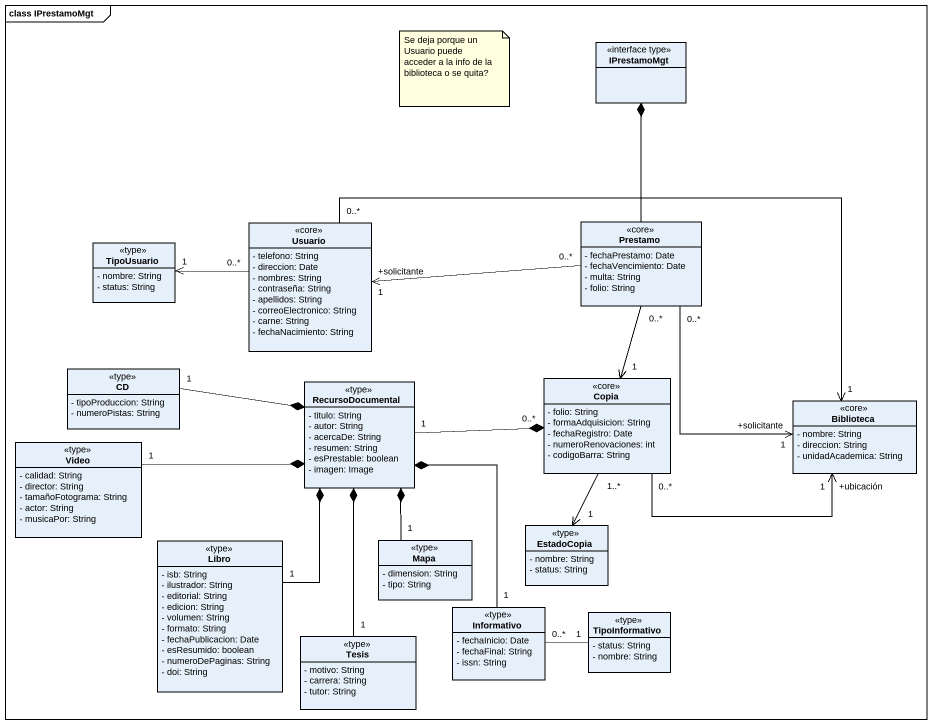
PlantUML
@startuml
mainframe class IPrestamoMgt
hide circle
hide empty members
skinparam classAttributeIconSize 0
class IPrestamoMgt <<interface type>>
class TipoUsuario <<type>> {
  - nombre: String
  - status: String
}
class Usuario <<core>> {
  - telefono: String
  - direccion: Date
  - nombres: String
  - contraseña: String
  - apellidos: String
  - correoElectronico: String
  - carne: String
  - fechaNacimiento: String
}
class Prestamo <<core>> {
  - fechaPrestamo: Date
  - fechaVencimiento: Date
  - multa: String
  - folio: String
}
class CD <<type>> {
  - tipoProduccion: String
  - numeroPistas: String
}
class RecursoDocumental <<type>> {
  - titulo: String
  - autor: String
  - acercaDe: String
  - resumen: String
  - esPrestable: boolean
  - imagen: Image
}
class Copia <<core>> {
  - folio: String
  - formaAdquisicion: String
  - fechaRegistro: Date
  - numeroRenovaciones: int
  - codigoBarra: String
}
class Biblioteca <<core>> {
  - nombre: String
  - direccion: String
  - unidadAcademica: String
}
class Video <<type>> {
  - calidad: String
  - director: String
  - tamañoFotograma: String
  - actor: String
  - musicaPor: String
}
class Libro <<type>> {
  - isb: String
  - ilustrador: String
  - editorial: String
  - edicion: String
  - volumen: String
  - formato: String
  - fechaPublicacion: Date
  - esResumido: boolean
  - numeroDePaginas: String
  - doi: String
}
class Mapa <<type>> {
  - dimension: String
  - tipo: String
}
class EstadoCopia <<type>> {
  - nombre: String
  - status: String
}
class Informativo <<type>> {
  - fechaInicio: Date
  - fechaFinal: String
  - issn: String
}
class TipoInformativo <<type>> {
  - status: String
  - nombre: String
}
class Tesis <<type>> {
  - motivo: String
  - carrera: String
  - tutor: String
}
TipoUsuario "1" <-right- "0..*" Usuario
Usuario "0..*" -right-> "1" Biblioteca
Prestamo -up-* IPrestamoMgt
Prestamo "0..*" -left-> "+solicitante\n1" Usuario
Prestamo "0..*" --> "1" Copia
CD "1" -right-* RecursoDocumental
RecursoDocumental "1" -right-* "0..*" Copia
Copia "0..*" -right-> "+ubicación\n1" Biblioteca
Biblioteca "+solicitante\n1" <-up- "0..*" Prestamo
Video "1" -right-* RecursoDocumental
Libro "1" -up-* RecursoDocumental
Mapa "1" -up-* RecursoDocumental
EstadoCopia "1" <-up- "1..*" Copia
Informativo "1" -up-* RecursoDocumental
TipoInformativo "1" -left- "0..*" Informativo
Tesis "1" -up-* RecursoDocumental
note as N1
  Se deja porque un Usuario puede acceder a la info de la biblioteca o se quita?
end note
@enduml
